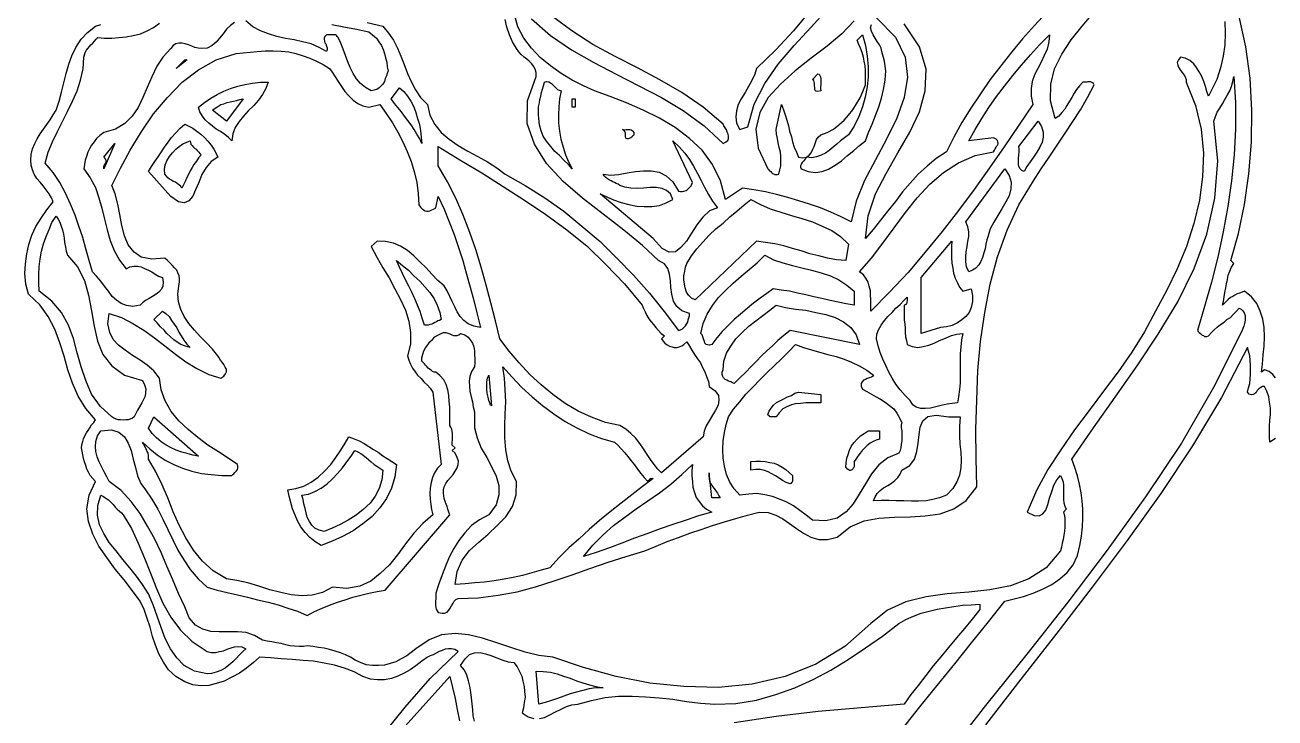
# Model space of a CAD drawing. Extents: x 0.06 to 7.1, y 0.04 to 9.15.
# Drawn here: x 0.548 to 3.515, y 5.915 to 7.559 of the extents above; entities that cross this region are included whole.
import ezdxf

# ---------------------------------------------------------------- set-up
doc = ezdxf.new("R2010")
doc.units = 0
doc.layers.add('1', color=7, linetype='Continuous')

msp = doc.modelspace()

# ---------------------------------------------------------------- linework, layer by layer
for points in [[(1.36, 7.565), (1.397, 7.556), (1.411, 7.54), (1.423, 7.523), (1.432, 7.504), (1.44, 7.485), (1.448, 7.465), (1.456, 7.444), (1.465, 7.425), (1.475, 7.405), (1.487, 7.387), (1.503, 7.37), (1.509, 7.345), (1.521, 7.323), (1.536, 7.304), (1.555, 7.288), (1.576, 7.273), (1.599, 7.26), (1.623, 7.247), (1.646, 7.234), (1.668, 7.22), (1.688, 7.205), (1.735, 7.178), (1.782, 7.149), (1.827, 7.117), (1.87, 7.082), (1.913, 7.045), (1.953, 7.006), (1.992, 6.965), (2.03, 6.923), (2.065, 6.879), (2.099, 6.834), (2.104, 6.836), (2.109, 6.838), (2.112, 6.841), (2.116, 6.845), (2.118, 6.849), (2.121, 6.854), (2.122, 6.859), (2.124, 6.864), (2.125, 6.869), (2.125, 6.874), (2.107, 6.881), (2.095, 6.891), (2.087, 6.904), (2.083, 6.92), (2.081, 6.936), (2.08, 6.952), (2.078, 6.968), (2.074, 6.981), (2.066, 6.992), (2.052, 7), (2.014, 7.036), (1.969, 7.072), (1.92, 7.11), (1.871, 7.148), (1.825, 7.188), (1.786, 7.23), (1.757, 7.276), (1.74, 7.325), (1.741, 7.379), (1.761, 7.437), (1.761, 7.446), (1.759, 7.454), (1.755, 7.461), (1.751, 7.467), (1.745, 7.473), (1.739, 7.478), (1.733, 7.483), (1.726, 7.489), (1.72, 7.495), (1.715, 7.503), (1.705, 7.519), (1.698, 7.536), (1.692, 7.554), (1.688, 7.572)], [(1.395, 5.871), (1.45, 5.94), (1.51, 6.008), (1.576, 6.072), (1.568, 6.077), (1.56, 6.079), (1.553, 6.079), (1.545, 6.078), (1.538, 6.075), (1.531, 6.072), (1.524, 6.068), (1.517, 6.064), (1.51, 6.062), (1.503, 6.059), (1.49, 6.049), (1.476, 6.038), (1.462, 6.029), (1.448, 6.021), (1.433, 6.014), (1.418, 6.008), (1.401, 6.005), (1.385, 6.005), (1.368, 6.007), (1.35, 6.013), (1.329, 6.024), (1.306, 6.033), (1.283, 6.04), (1.258, 6.045), (1.233, 6.049), (1.208, 6.051), (1.182, 6.053), (1.156, 6.055), (1.131, 6.057), (1.105, 6.059), (1.09, 6.046), (1.074, 6.033), (1.057, 6.021), (1.039, 6.011), (1.021, 6.002), (1.002, 5.996), (0.984, 5.992), (0.965, 5.991), (0.946, 5.993), (0.927, 6), (0.906, 6.013), (0.889, 6.029), (0.877, 6.047), (0.866, 6.067), (0.858, 6.087), (0.851, 6.108), (0.845, 6.13), (0.838, 6.151), (0.831, 6.172), (0.821, 6.192), (0.803, 6.216), (0.783, 6.242), (0.762, 6.268), (0.742, 6.295), (0.723, 6.322), (0.709, 6.351), (0.699, 6.381), (0.695, 6.411), (0.7, 6.443), (0.715, 6.476), (0.709, 6.483), (0.703, 6.49), (0.699, 6.498), (0.695, 6.505), (0.692, 6.514), (0.689, 6.522), (0.687, 6.53), (0.685, 6.539), (0.684, 6.548), (0.682, 6.556), (0.683, 6.563), (0.685, 6.571), (0.687, 6.577), (0.69, 6.584), (0.694, 6.591), (0.698, 6.597), (0.702, 6.603), (0.706, 6.61), (0.711, 6.616), (0.715, 6.622), (0.692, 6.649), (0.674, 6.678), (0.661, 6.709), (0.65, 6.741), (0.641, 6.773), (0.631, 6.805), (0.619, 6.837), (0.603, 6.867), (0.583, 6.895), (0.556, 6.92), (0.55, 6.944), (0.548, 6.969), (0.549, 6.992), (0.552, 7.016), (0.557, 7.038), (0.564, 7.06), (0.574, 7.081), (0.586, 7.101), (0.6, 7.12), (0.615, 7.139), (0.611, 7.149), (0.605, 7.158), (0.598, 7.168), (0.591, 7.177), (0.584, 7.186), (0.576, 7.195), (0.57, 7.205), (0.566, 7.215), (0.563, 7.226), (0.562, 7.238), (0.563, 7.252), (0.566, 7.265), (0.571, 7.278), (0.577, 7.289), (0.584, 7.301), (0.592, 7.312), (0.6, 7.323), (0.608, 7.334), (0.615, 7.346), (0.622, 7.357), (0.629, 7.378), (0.635, 7.4), (0.64, 7.422), (0.646, 7.444), (0.652, 7.466), (0.659, 7.486), (0.669, 7.506), (0.681, 7.525), (0.696, 7.541), (0.715, 7.556), (0.728, 7.56)], [(1.125, 7.423), (1.12, 7.408), (1.112, 7.394), (1.102, 7.381), (1.091, 7.368), (1.078, 7.355), (1.067, 7.343), (1.056, 7.33), (1.047, 7.316), (1.041, 7.301), (1.039, 7.284), (1.031, 7.292), (1.022, 7.299), (1.012, 7.306), (1.002, 7.312), (0.993, 7.319), (0.984, 7.326), (0.976, 7.334), (0.969, 7.343), (0.963, 7.353), (0.96, 7.364), (0.974, 7.375), (0.989, 7.385), (1.004, 7.394), (1.02, 7.402), (1.036, 7.408), (1.053, 7.414), (1.07, 7.418), (1.088, 7.421), (1.107, 7.423), (1.125, 7.423)], [(1.006, 7.245), (0.99, 7.235), (0.978, 7.221), (0.968, 7.204), (0.961, 7.185), (0.953, 7.168), (0.946, 7.153), (0.937, 7.142), (0.926, 7.137), (0.912, 7.139), (0.894, 7.152), (0.841, 7.211), (0.848, 7.223), (0.856, 7.235), (0.864, 7.246), (0.872, 7.258), (0.879, 7.269), (0.888, 7.281), (0.896, 7.292), (0.906, 7.303), (0.916, 7.314), (0.927, 7.324), (0.937, 7.319), (0.946, 7.314), (0.956, 7.307), (0.965, 7.3), (0.974, 7.292), (0.982, 7.283), (0.99, 7.274), (0.996, 7.264), (1.002, 7.254), (1.006, 7.245)], [(3.516, 6.578), (3.503, 6.569), (3.502, 6.581), (3.502, 6.593), (3.502, 6.607), (3.503, 6.621), (3.504, 6.635), (3.504, 6.65), (3.502, 6.664), (3.5, 6.677), (3.496, 6.69), (3.49, 6.701), (3.485, 6.701), (3.481, 6.699), (3.477, 6.696), (3.473, 6.692), (3.47, 6.687), (3.466, 6.684), (3.463, 6.682), (3.459, 6.681), (3.454, 6.683), (3.45, 6.688), (3.452, 6.698), (3.455, 6.708), (3.456, 6.719), (3.457, 6.73), (3.457, 6.741), (3.457, 6.752), (3.456, 6.764), (3.455, 6.774), (3.452, 6.785), (3.45, 6.794), (3.388, 6.675), (3.319, 6.56), (3.244, 6.447), (3.164, 6.336), (3.081, 6.225), (2.997, 6.116), (2.912, 6.007), (2.828, 5.898)], [(2.437, 6.662), (2.425, 6.662), (2.413, 6.662), (2.401, 6.662), (2.389, 6.661), (2.377, 6.66), (2.367, 6.658), (2.356, 6.653), (2.347, 6.648), (2.338, 6.639), (2.331, 6.629), (2.328, 6.629), (2.325, 6.629), (2.322, 6.629), (2.319, 6.629), (2.317, 6.629), (2.315, 6.63), (2.314, 6.632), (2.312, 6.633), (2.311, 6.635), (2.314, 6.643), (2.319, 6.65), (2.325, 6.657), (2.332, 6.663), (2.341, 6.668), (2.349, 6.672), (2.358, 6.677), (2.367, 6.68), (2.375, 6.685), (2.384, 6.688), (2.437, 6.682), (2.437, 6.662)], [(2.576, 6.576), (2.568, 6.574), (2.561, 6.571), (2.554, 6.567), (2.547, 6.561), (2.541, 6.555), (2.535, 6.549), (2.53, 6.543), (2.525, 6.536), (2.52, 6.529), (2.516, 6.523), (2.516, 6.52), (2.516, 6.517), (2.516, 6.514), (2.516, 6.512), (2.515, 6.509), (2.514, 6.507), (2.513, 6.506), (2.512, 6.504), (2.509, 6.503), (2.507, 6.502), (2.505, 6.502), (2.504, 6.503), (2.502, 6.504), (2.5, 6.505), (2.499, 6.507), (2.497, 6.508), (2.496, 6.509), (2.497, 6.52), (2.499, 6.531), (2.502, 6.54), (2.505, 6.55), (2.51, 6.56), (2.516, 6.568), (2.523, 6.576), (2.531, 6.584), (2.54, 6.59), (2.549, 6.596), (2.576, 6.596), (2.576, 6.576)], [(1.43, 6.516), (1.426, 6.487), (1.418, 6.46), (1.406, 6.435), (1.39, 6.413), (1.372, 6.393), (1.35, 6.375), (1.327, 6.359), (1.302, 6.345), (1.277, 6.334), (1.251, 6.324), (1.236, 6.333), (1.224, 6.343), (1.213, 6.355), (1.203, 6.368), (1.195, 6.382), (1.189, 6.396), (1.183, 6.411), (1.179, 6.426), (1.175, 6.441), (1.172, 6.456), (1.191, 6.459), (1.21, 6.465), (1.227, 6.474), (1.244, 6.486), (1.259, 6.5), (1.274, 6.516), (1.286, 6.533), (1.298, 6.55), (1.308, 6.567), (1.317, 6.582), (1.329, 6.577), (1.341, 6.572), (1.353, 6.566), (1.364, 6.559), (1.375, 6.552), (1.386, 6.545), (1.397, 6.537), (1.408, 6.53), (1.419, 6.523), (1.43, 6.516)], [(2.37, 6.49), (2.37, 6.487), (2.37, 6.484), (2.37, 6.481), (2.37, 6.478), (2.37, 6.476), (2.369, 6.474), (2.367, 6.473), (2.366, 6.471), (2.364, 6.47), (2.355, 6.473), (2.346, 6.478), (2.338, 6.484), (2.329, 6.489), (2.321, 6.494), (2.312, 6.499), (2.303, 6.502), (2.293, 6.504), (2.283, 6.504), (2.271, 6.503), (2.271, 6.523), (2.283, 6.524), (2.294, 6.524), (2.305, 6.523), (2.316, 6.521), (2.326, 6.519), (2.336, 6.515), (2.345, 6.51), (2.354, 6.504), (2.362, 6.497), (2.37, 6.49)]]:
    msp.add_lwpolyline(points)
at = {"layer": '1'}
for points in [[(2.41, 7.591), (2.372, 7.545), (2.33, 7.5), (2.284, 7.456), (2.28, 7.442), (2.273, 7.427), (2.265, 7.413), (2.257, 7.399), (2.248, 7.384), (2.241, 7.37), (2.237, 7.355), (2.235, 7.341), (2.237, 7.326), (2.245, 7.311), (2.264, 7.317), (2.279, 7.371), (2.304, 7.42), (2.336, 7.466), (2.374, 7.51), (2.413, 7.553), (2.452, 7.596)], [(3.396, 7.567), (3.397, 7.539), (3.396, 7.512), (3.392, 7.485), (3.386, 7.457), (3.377, 7.43), (3.357, 7.39), (3.353, 7.401), (3.35, 7.413), (3.346, 7.425), (3.341, 7.437), (3.335, 7.448), (3.329, 7.458), (3.322, 7.467), (3.313, 7.475), (3.302, 7.48), (3.291, 7.483), (3.286, 7.476), (3.283, 7.47), (3.284, 7.464), (3.286, 7.459), (3.29, 7.453), (3.294, 7.447), (3.298, 7.442), (3.302, 7.436), (3.304, 7.43), (3.304, 7.423), (3.326, 7.368), (3.34, 7.312), (3.345, 7.255), (3.343, 7.199), (3.336, 7.143), (3.322, 7.088), (3.305, 7.033), (3.283, 6.98), (3.258, 6.93), (3.231, 6.88), (3.205, 6.831), (3.175, 6.783), (3.143, 6.736), (3.108, 6.69), (3.074, 6.644), (3.039, 6.598), (3.007, 6.551), (2.976, 6.504), (2.949, 6.454), (2.927, 6.403), (2.943, 6.395), (2.955, 6.394), (2.964, 6.399), (2.971, 6.408), (2.976, 6.421), (2.98, 6.436), (2.985, 6.452), (2.99, 6.467), (2.997, 6.48), (3.006, 6.49), (3.009, 6.483), (3.012, 6.475), (3.013, 6.467), (3.013, 6.459), (3.013, 6.45), (3.013, 6.441), (3.013, 6.433), (3.014, 6.425), (3.016, 6.417), (3.019, 6.41), (3.013, 6.403), (3.015, 6.395), (3.016, 6.386), (3.016, 6.377), (3.016, 6.367), (3.015, 6.358), (3.014, 6.348), (3.012, 6.338), (3.01, 6.329), (3.008, 6.32), (3.006, 6.311), (2.972, 6.271), (2.931, 6.245), (2.887, 6.228), (2.838, 6.219), (2.788, 6.213), (2.737, 6.209), (2.687, 6.202), (2.639, 6.19), (2.595, 6.17), (2.556, 6.139), (2.494, 6.084), (2.425, 6.042), (2.352, 6.013), (2.274, 5.995), (2.194, 5.987), (2.112, 5.989), (2.031, 5.997), (1.951, 6.013), (1.874, 6.034), (1.801, 6.059), (1.768, 6.063), (1.735, 6.071), (1.701, 6.082), (1.668, 6.093), (1.634, 6.104), (1.601, 6.112), (1.569, 6.115), (1.537, 6.112), (1.507, 6.1), (1.476, 6.079), (1.465, 6.07), (1.454, 6.062), (1.441, 6.055), (1.428, 6.048), (1.415, 6.044), (1.401, 6.04), (1.387, 6.039), (1.373, 6.039), (1.358, 6.041), (1.344, 6.046), (1.332, 6.052), (1.321, 6.059), (1.309, 6.064), (1.297, 6.069), (1.284, 6.073), (1.271, 6.077), (1.258, 6.08), (1.245, 6.082), (1.232, 6.084), (1.218, 6.086), (1.209, 6.084), (1.199, 6.084), (1.188, 6.085), (1.177, 6.086), (1.167, 6.088), (1.156, 6.091), (1.145, 6.093), (1.134, 6.095), (1.123, 6.097), (1.112, 6.099), (1.093, 6.11), (1.073, 6.117), (1.052, 6.119), (1.03, 6.119), (1.009, 6.119), (0.989, 6.12), (0.97, 6.125), (0.953, 6.135), (0.938, 6.152), (0.927, 6.178), (0.912, 6.21), (0.899, 6.242), (0.885, 6.275), (0.871, 6.307), (0.856, 6.339), (0.839, 6.37), (0.821, 6.4), (0.8, 6.428), (0.776, 6.454), (0.748, 6.476), (0.742, 6.487), (0.736, 6.499), (0.73, 6.51), (0.724, 6.522), (0.719, 6.534), (0.716, 6.547), (0.715, 6.559), (0.716, 6.571), (0.72, 6.584), (0.728, 6.596), (0.753, 6.598), (0.771, 6.593), (0.784, 6.582), (0.793, 6.567), (0.8, 6.549), (0.805, 6.529), (0.81, 6.509), (0.815, 6.489), (0.823, 6.471), (0.834, 6.456), (0.849, 6.434), (0.863, 6.41), (0.875, 6.386), (0.887, 6.362), (0.899, 6.337), (0.911, 6.313), (0.925, 6.29), (0.94, 6.267), (0.959, 6.245), (0.98, 6.225), (1.004, 6.218), (1.028, 6.212), (1.052, 6.207), (1.076, 6.201), (1.1, 6.195), (1.125, 6.189), (1.149, 6.183), (1.172, 6.175), (1.195, 6.168), (1.218, 6.158), (1.235, 6.167), (1.253, 6.175), (1.271, 6.182), (1.29, 6.189), (1.308, 6.195), (1.326, 6.201), (1.345, 6.206), (1.364, 6.211), (1.384, 6.215), (1.403, 6.218), (1.556, 6.397), (1.554, 6.403), (1.552, 6.41), (1.55, 6.416), (1.548, 6.422), (1.545, 6.428), (1.543, 6.435), (1.542, 6.442), (1.541, 6.448), (1.541, 6.456), (1.543, 6.463), (1.547, 6.471), (1.552, 6.478), (1.558, 6.485), (1.564, 6.492), (1.569, 6.5), (1.574, 6.508), (1.576, 6.516), (1.577, 6.524), (1.574, 6.533), (1.569, 6.543), (1.562, 6.549), (1.569, 6.556), (1.562, 6.562), (1.562, 6.565), (1.562, 6.569), (1.563, 6.574), (1.563, 6.579), (1.563, 6.584), (1.563, 6.59), (1.562, 6.595), (1.561, 6.6), (1.559, 6.605), (1.556, 6.609), (1.556, 6.623), (1.556, 6.637), (1.556, 6.652), (1.555, 6.666), (1.554, 6.68), (1.552, 6.693), (1.548, 6.706), (1.542, 6.717), (1.533, 6.727), (1.523, 6.735), (1.519, 6.735), (1.515, 6.737), (1.512, 6.74), (1.508, 6.742), (1.505, 6.745), (1.502, 6.749), (1.499, 6.752), (1.496, 6.755), (1.493, 6.758), (1.49, 6.761), (1.49, 6.769), (1.492, 6.778), (1.495, 6.786), (1.499, 6.793), (1.504, 6.8), (1.509, 6.807), (1.515, 6.813), (1.521, 6.819), (1.528, 6.823), (1.536, 6.827), (1.541, 6.829), (1.547, 6.829), (1.552, 6.828), (1.556, 6.826), (1.561, 6.824), (1.565, 6.822), (1.569, 6.822), (1.574, 6.822), (1.578, 6.824), (1.582, 6.827), (1.592, 6.824), (1.6, 6.818), (1.605, 6.812), (1.61, 6.804), (1.613, 6.795), (1.615, 6.786), (1.615, 6.777), (1.616, 6.767), (1.616, 6.757), (1.615, 6.748), (1.608, 6.737), (1.604, 6.725), (1.602, 6.714), (1.603, 6.702), (1.604, 6.69), (1.607, 6.677), (1.61, 6.665), (1.612, 6.653), (1.615, 6.641), (1.615, 6.629), (1.615, 6.603), (1.621, 6.579), (1.631, 6.555), (1.644, 6.533), (1.656, 6.51), (1.666, 6.488), (1.673, 6.466), (1.673, 6.444), (1.666, 6.42), (1.649, 6.397), (1.627, 6.385), (1.608, 6.371), (1.592, 6.354), (1.578, 6.336), (1.566, 6.317), (1.555, 6.296), (1.546, 6.275), (1.538, 6.254), (1.53, 6.233), (1.523, 6.211), (1.523, 6.207), (1.523, 6.202), (1.523, 6.197), (1.522, 6.192), (1.522, 6.187), (1.522, 6.182), (1.523, 6.177), (1.524, 6.173), (1.526, 6.169), (1.529, 6.165), (1.538, 6.163), (1.544, 6.163), (1.55, 6.166), (1.554, 6.17), (1.557, 6.175), (1.56, 6.181), (1.564, 6.187), (1.567, 6.192), (1.571, 6.196), (1.576, 6.198), (1.624, 6.2), (1.671, 6.206), (1.716, 6.214), (1.76, 6.226), (1.804, 6.24), (1.847, 6.254), (1.889, 6.269), (1.932, 6.284), (1.975, 6.298), (2.019, 6.311), (2.046, 6.322), (2.072, 6.333), (2.099, 6.343), (2.126, 6.353), (2.153, 6.362), (2.18, 6.371), (2.208, 6.38), (2.235, 6.388), (2.263, 6.396), (2.291, 6.403), (2.312, 6.402), (2.33, 6.396), (2.347, 6.387), (2.363, 6.376), (2.379, 6.364), (2.396, 6.353), (2.413, 6.344), (2.432, 6.338), (2.453, 6.338), (2.476, 6.344), (2.507, 6.368), (2.54, 6.382), (2.575, 6.389), (2.612, 6.391), (2.649, 6.392), (2.685, 6.394), (2.72, 6.399), (2.753, 6.411), (2.782, 6.431), (2.807, 6.463), (2.806, 6.531), (2.805, 6.6), (2.807, 6.669), (2.81, 6.739), (2.816, 6.808), (2.826, 6.877), (2.839, 6.944), (2.856, 7.009), (2.879, 7.072), (2.907, 7.132), (2.924, 7.161), (2.942, 7.189), (2.96, 7.218), (2.979, 7.245), (2.998, 7.274), (3.017, 7.302), (3.035, 7.33), (3.053, 7.358), (3.07, 7.387), (3.086, 7.417), (3.084, 7.42), (3.082, 7.422), (3.079, 7.423), (3.077, 7.424), (3.074, 7.424), (3.071, 7.424), (3.068, 7.423), (3.065, 7.423), (3.062, 7.423), (3.059, 7.423), (3.051, 7.415), (3.044, 7.406), (3.038, 7.397), (3.033, 7.387), (3.027, 7.378), (3.021, 7.368), (3.016, 7.359), (3.009, 7.351), (3.002, 7.343), (2.993, 7.337), (2.982, 7.379), (2.983, 7.419), (2.992, 7.455), (3.009, 7.49), (3.031, 7.524), (3.057, 7.556), (3.084, 7.588)], [(1.276, 7.56), (1.305, 7.555), (1.335, 7.549), (1.364, 7.543), (1.373, 7.536), (1.382, 7.528), (1.388, 7.519), (1.394, 7.51), (1.398, 7.501), (1.401, 7.491), (1.404, 7.481), (1.407, 7.471), (1.408, 7.46), (1.41, 7.45), (1.408, 7.444), (1.406, 7.438), (1.403, 7.432), (1.401, 7.425), (1.397, 7.419), (1.393, 7.414), (1.389, 7.41), (1.383, 7.406), (1.377, 7.404), (1.37, 7.403), (1.356, 7.411), (1.344, 7.42), (1.335, 7.431), (1.327, 7.444), (1.32, 7.458), (1.314, 7.472), (1.309, 7.487), (1.303, 7.502), (1.298, 7.516), (1.291, 7.529), (1.289, 7.532), (1.287, 7.534), (1.285, 7.536), (1.282, 7.536), (1.279, 7.536), (1.276, 7.536), (1.273, 7.536), (1.27, 7.536), (1.267, 7.536), (1.264, 7.536), (1.26, 7.532), (1.258, 7.528), (1.258, 7.525), (1.259, 7.521), (1.26, 7.517), (1.262, 7.514), (1.264, 7.509), (1.265, 7.505), (1.265, 7.501), (1.264, 7.496), (1.246, 7.506), (1.227, 7.514), (1.207, 7.519), (1.187, 7.524), (1.166, 7.527), (1.146, 7.532), (1.126, 7.538), (1.107, 7.545), (1.089, 7.555), (1.072, 7.569)], [(2.569, 7.576), (2.614, 7.53), (2.637, 7.483), (2.643, 7.435), (2.635, 7.387), (2.617, 7.338), (2.593, 7.288), (2.567, 7.239), (2.541, 7.19), (2.521, 7.141), (2.509, 7.092), (2.485, 7.104), (2.461, 7.115), (2.436, 7.125), (2.41, 7.134), (2.385, 7.142), (2.359, 7.15), (2.332, 7.157), (2.306, 7.163), (2.278, 7.168), (2.251, 7.172), (2.211, 7.145), (2.199, 7.189), (2.18, 7.228), (2.155, 7.262), (2.125, 7.29), (2.091, 7.316), (2.054, 7.338), (2.015, 7.357), (1.976, 7.374), (1.937, 7.389), (1.9, 7.403), (1.874, 7.415), (1.847, 7.428), (1.821, 7.444), (1.795, 7.462), (1.771, 7.482), (1.75, 7.504), (1.732, 7.528), (1.718, 7.555), (1.71, 7.584)], [(1.75, 7.574), (1.795, 7.534), (1.845, 7.5), (1.898, 7.47), (1.951, 7.442), (2.005, 7.415), (2.059, 7.387), (2.11, 7.356), (2.16, 7.32), (2.205, 7.278), (2.211, 7.281), (2.216, 7.285), (2.218, 7.29), (2.218, 7.295), (2.217, 7.3), (2.215, 7.305), (2.213, 7.31), (2.21, 7.315), (2.207, 7.32), (2.205, 7.324), (2.158, 7.364), (2.107, 7.399), (2.055, 7.429), (2.002, 7.457), (1.949, 7.484), (1.896, 7.513), (1.846, 7.545), (1.798, 7.581)], [(2.516, 7.569), (2.487, 7.538), (2.452, 7.509), (2.414, 7.48), (2.376, 7.45), (2.341, 7.419), (2.312, 7.387), (2.292, 7.351), (2.283, 7.312), (2.288, 7.267), (2.311, 7.218), (2.313, 7.216), (2.315, 7.213), (2.318, 7.211), (2.32, 7.209), (2.322, 7.207), (2.325, 7.206), (2.328, 7.204), (2.331, 7.204), (2.334, 7.204), (2.337, 7.205), (2.34, 7.215), (2.342, 7.225), (2.342, 7.236), (2.342, 7.247), (2.341, 7.257), (2.338, 7.268), (2.336, 7.279), (2.334, 7.29), (2.332, 7.3), (2.331, 7.311), (2.344, 7.37), (2.348, 7.358), (2.352, 7.346), (2.356, 7.333), (2.36, 7.32), (2.363, 7.307), (2.367, 7.294), (2.37, 7.282), (2.374, 7.269), (2.379, 7.257), (2.384, 7.245), (2.394, 7.244), (2.403, 7.245), (2.409, 7.25), (2.414, 7.256), (2.418, 7.264), (2.421, 7.271), (2.424, 7.28), (2.427, 7.287), (2.431, 7.293), (2.437, 7.298), (2.452, 7.304), (2.467, 7.312), (2.48, 7.322), (2.492, 7.333), (2.503, 7.345), (2.513, 7.358), (2.522, 7.372), (2.53, 7.386), (2.537, 7.401), (2.543, 7.417), (2.543, 7.428), (2.543, 7.44), (2.543, 7.451), (2.542, 7.462), (2.54, 7.473), (2.538, 7.483), (2.535, 7.494), (2.531, 7.504), (2.527, 7.513), (2.523, 7.523), (2.536, 7.536), (2.543, 7.51), (2.547, 7.485), (2.549, 7.46), (2.549, 7.436), (2.547, 7.412), (2.542, 7.388), (2.536, 7.365), (2.527, 7.342), (2.516, 7.319), (2.503, 7.298), (2.493, 7.291), (2.484, 7.284), (2.475, 7.276), (2.466, 7.269), (2.457, 7.261), (2.448, 7.255), (2.438, 7.25), (2.427, 7.246), (2.416, 7.244), (2.403, 7.245), (2.401, 7.242), (2.399, 7.24), (2.397, 7.237), (2.395, 7.235), (2.393, 7.233), (2.391, 7.23), (2.39, 7.228), (2.389, 7.225), (2.389, 7.222), (2.39, 7.218), (2.407, 7.211), (2.424, 7.209), (2.44, 7.211), (2.455, 7.217), (2.471, 7.226), (2.486, 7.237), (2.5, 7.249), (2.515, 7.261), (2.529, 7.273), (2.543, 7.284), (2.55, 7.304), (2.559, 7.324), (2.567, 7.344), (2.575, 7.365), (2.581, 7.385), (2.586, 7.406), (2.59, 7.428), (2.591, 7.45), (2.588, 7.473), (2.582, 7.496), (2.58, 7.504), (2.576, 7.512), (2.571, 7.52), (2.566, 7.528), (2.561, 7.536), (2.557, 7.544), (2.555, 7.552), (2.557, 7.56)], [(2.973, 7.589), (2.944, 7.558), (2.916, 7.526), (2.89, 7.495), (2.864, 7.462), (2.839, 7.43), (2.816, 7.396), (2.793, 7.362), (2.772, 7.328), (2.753, 7.293), (2.735, 7.258), (2.711, 7.242), (2.689, 7.224), (2.668, 7.205), (2.649, 7.184), (2.631, 7.163), (2.614, 7.14), (2.596, 7.118), (2.579, 7.096), (2.561, 7.074), (2.543, 7.052), (2.549, 7.106), (2.567, 7.158), (2.592, 7.207), (2.62, 7.256), (2.648, 7.305), (2.671, 7.353), (2.685, 7.403), (2.687, 7.454), (2.671, 7.507), (2.635, 7.562)], [(3.516, 6.722), (3.51, 6.73), (3.501, 6.737), (3.49, 6.741), (3.483, 6.735), (3.485, 6.754), (3.487, 6.776), (3.489, 6.797), (3.49, 6.819), (3.489, 6.841), (3.486, 6.861), (3.48, 6.88), (3.472, 6.898), (3.459, 6.914), (3.443, 6.927), (3.437, 6.925), (3.431, 6.923), (3.425, 6.921), (3.42, 6.918), (3.415, 6.915), (3.409, 6.912), (3.404, 6.908), (3.399, 6.903), (3.395, 6.899), (3.39, 6.894), (3.393, 6.903), (3.394, 6.914), (3.396, 6.924), (3.398, 6.935), (3.4, 6.945), (3.402, 6.955), (3.404, 6.965), (3.408, 6.975), (3.412, 6.984), (3.417, 6.993), (3.41, 7), (3.428, 7.064), (3.443, 7.133), (3.453, 7.206), (3.459, 7.281), (3.46, 7.357), (3.456, 7.433), (3.446, 7.507), (3.43, 7.579)], [(1.045, 7.565), (1.036, 7.558), (1.026, 7.549), (1.018, 7.538), (1.01, 7.528), (1.002, 7.518), (0.992, 7.51), (0.98, 7.504), (0.966, 7.503), (0.959, 7.504), (0.951, 7.506), (0.944, 7.509), (0.936, 7.512), (0.928, 7.514), (0.921, 7.516), (0.913, 7.516), (0.906, 7.514), (0.9, 7.51), (0.894, 7.503), (0.875, 7.483), (0.861, 7.461), (0.849, 7.436), (0.838, 7.411), (0.828, 7.387), (0.817, 7.363), (0.802, 7.343), (0.785, 7.325), (0.763, 7.312), (0.735, 7.304), (0.726, 7.297), (0.718, 7.29), (0.712, 7.282), (0.706, 7.274), (0.701, 7.265), (0.697, 7.257), (0.694, 7.247), (0.691, 7.238), (0.689, 7.228), (0.688, 7.218), (0.703, 7.196), (0.715, 7.173), (0.723, 7.149), (0.73, 7.124), (0.737, 7.098), (0.743, 7.073), (0.75, 7.048), (0.76, 7.024), (0.772, 7.001), (0.788, 6.98), (0.797, 6.985), (0.806, 6.987), (0.815, 6.987), (0.824, 6.985), (0.832, 6.981), (0.841, 6.977), (0.849, 6.973), (0.857, 6.968), (0.865, 6.963), (0.874, 6.96), (0.876, 6.949), (0.875, 6.939), (0.872, 6.932), (0.866, 6.925), (0.859, 6.92), (0.851, 6.915), (0.843, 6.91), (0.834, 6.905), (0.827, 6.9), (0.821, 6.894), (0.804, 6.891), (0.789, 6.893), (0.776, 6.898), (0.765, 6.906), (0.755, 6.915), (0.746, 6.927), (0.737, 6.939), (0.728, 6.951), (0.718, 6.963), (0.708, 6.973), (0.7, 7), (0.692, 7.028), (0.685, 7.055), (0.676, 7.082), (0.667, 7.108), (0.656, 7.134), (0.644, 7.16), (0.631, 7.185), (0.615, 7.209), (0.596, 7.231), (0.603, 7.257), (0.613, 7.282), (0.625, 7.306), (0.637, 7.33), (0.649, 7.354), (0.661, 7.378), (0.672, 7.403), (0.68, 7.428), (0.686, 7.455), (0.688, 7.483), (0.689, 7.488), (0.691, 7.494), (0.694, 7.499), (0.697, 7.503), (0.701, 7.508), (0.704, 7.512), (0.709, 7.516), (0.713, 7.521), (0.717, 7.525), (0.721, 7.529), (0.737, 7.528), (0.754, 7.528), (0.771, 7.529), (0.788, 7.531), (0.805, 7.534), (0.822, 7.538), (0.838, 7.545), (0.853, 7.553), (0.867, 7.563)], [(2.94, 7.37), (2.907, 7.321), (2.872, 7.27), (2.837, 7.22), (2.801, 7.169), (2.764, 7.119), (2.725, 7.069), (2.685, 7.02), (2.644, 6.972), (2.6, 6.925), (2.556, 6.88), (2.556, 6.889), (2.556, 6.898), (2.556, 6.908), (2.555, 6.918), (2.555, 6.928), (2.552, 6.939), (2.549, 6.949), (2.544, 6.958), (2.538, 6.966), (2.529, 6.973), (2.557, 7.006), (2.584, 7.041), (2.611, 7.078), (2.638, 7.114), (2.666, 7.149), (2.696, 7.181), (2.728, 7.209), (2.764, 7.232), (2.803, 7.249), (2.847, 7.258), (2.849, 7.262), (2.851, 7.265), (2.853, 7.269), (2.855, 7.272), (2.857, 7.275), (2.858, 7.278), (2.857, 7.282), (2.856, 7.285), (2.853, 7.288), (2.847, 7.291), (2.788, 7.284), (2.803, 7.311), (2.819, 7.337), (2.836, 7.363), (2.854, 7.389), (2.873, 7.414), (2.893, 7.439), (2.913, 7.464), (2.935, 7.488), (2.956, 7.512), (2.98, 7.536), (2.978, 7.519), (2.974, 7.502), (2.967, 7.487), (2.96, 7.471), (2.952, 7.456), (2.944, 7.441), (2.939, 7.425), (2.936, 7.408), (2.936, 7.39), (2.94, 7.37)], [(1.271, 7.456), (1.277, 7.447), (1.284, 7.436), (1.291, 7.425), (1.299, 7.413), (1.307, 7.401), (1.317, 7.391), (1.327, 7.381), (1.338, 7.373), (1.35, 7.367), (1.364, 7.364), (1.39, 7.37), (1.405, 7.349), (1.42, 7.327), (1.433, 7.305), (1.445, 7.282), (1.455, 7.259), (1.465, 7.235), (1.472, 7.211), (1.478, 7.185), (1.481, 7.159), (1.483, 7.132), (1.487, 7.127), (1.491, 7.123), (1.494, 7.12), (1.498, 7.118), (1.502, 7.117), (1.506, 7.117), (1.509, 7.118), (1.514, 7.12), (1.518, 7.122), (1.523, 7.125), (1.529, 7.152), (1.543, 7.122), (1.555, 7.092), (1.567, 7.062), (1.577, 7.031), (1.587, 7), (1.596, 6.968), (1.605, 6.937), (1.613, 6.905), (1.621, 6.873), (1.629, 6.841), (1.613, 6.844), (1.6, 6.85), (1.59, 6.858), (1.581, 6.867), (1.574, 6.878), (1.568, 6.89), (1.562, 6.903), (1.556, 6.915), (1.55, 6.928), (1.543, 6.94), (1.528, 6.953), (1.514, 6.968), (1.5, 6.983), (1.485, 6.997), (1.471, 7.011), (1.456, 7.024), (1.439, 7.034), (1.423, 7.041), (1.404, 7.045), (1.384, 7.046), (1.37, 7.033), (1.383, 7.008), (1.397, 6.983), (1.412, 6.959), (1.426, 6.933), (1.439, 6.908), (1.451, 6.882), (1.459, 6.856), (1.463, 6.829), (1.463, 6.802), (1.456, 6.774), (1.459, 6.764), (1.463, 6.754), (1.468, 6.745), (1.474, 6.736), (1.48, 6.728), (1.488, 6.72), (1.495, 6.712), (1.503, 6.704), (1.51, 6.697), (1.516, 6.688), (1.536, 6.516), (1.527, 6.507), (1.52, 6.496), (1.515, 6.485), (1.512, 6.473), (1.51, 6.46), (1.509, 6.447), (1.51, 6.434), (1.511, 6.421), (1.513, 6.409), (1.516, 6.397), (1.492, 6.376), (1.471, 6.353), (1.451, 6.328), (1.432, 6.302), (1.413, 6.278), (1.391, 6.257), (1.369, 6.239), (1.343, 6.227), (1.312, 6.222), (1.278, 6.225), (1.254, 6.212), (1.23, 6.206), (1.206, 6.204), (1.18, 6.207), (1.155, 6.212), (1.129, 6.219), (1.103, 6.227), (1.077, 6.235), (1.051, 6.241), (1.026, 6.245), (0.995, 6.264), (0.969, 6.287), (0.948, 6.313), (0.93, 6.342), (0.914, 6.372), (0.9, 6.404), (0.887, 6.437), (0.873, 6.469), (0.858, 6.5), (0.841, 6.529), (0.841, 6.534), (0.841, 6.538), (0.84, 6.543), (0.838, 6.547), (0.837, 6.55), (0.835, 6.554), (0.833, 6.558), (0.831, 6.562), (0.829, 6.565), (0.827, 6.569), (0.844, 6.553), (0.862, 6.539), (0.881, 6.526), (0.901, 6.516), (0.922, 6.507), (0.944, 6.5), (0.967, 6.495), (0.99, 6.492), (1.015, 6.49), (1.039, 6.49), (1.041, 6.492), (1.044, 6.494), (1.046, 6.497), (1.048, 6.499), (1.05, 6.501), (1.052, 6.504), (1.053, 6.507), (1.053, 6.509), (1.053, 6.512), (1.052, 6.516), (1.03, 6.531), (1.007, 6.546), (0.982, 6.562), (0.958, 6.58), (0.935, 6.599), (0.913, 6.62), (0.895, 6.642), (0.881, 6.667), (0.871, 6.693), (0.867, 6.721), (0.854, 6.738), (0.838, 6.752), (0.821, 6.764), (0.803, 6.775), (0.786, 6.787), (0.77, 6.799), (0.757, 6.813), (0.749, 6.829), (0.745, 6.85), (0.748, 6.874), (0.777, 6.865), (0.804, 6.851), (0.83, 6.835), (0.855, 6.817), (0.88, 6.798), (0.905, 6.778), (0.93, 6.76), (0.956, 6.744), (0.984, 6.73), (1.013, 6.721), (1.02, 6.726), (1.024, 6.731), (1.026, 6.736), (1.026, 6.742), (1.023, 6.747), (1.02, 6.753), (1.016, 6.759), (1.012, 6.764), (1.009, 6.769), (1.006, 6.774), (0.993, 6.79), (0.979, 6.805), (0.964, 6.82), (0.95, 6.835), (0.937, 6.851), (0.926, 6.867), (0.918, 6.884), (0.912, 6.902), (0.911, 6.92), (0.913, 6.94), (0.915, 6.949), (0.915, 6.957), (0.914, 6.964), (0.911, 6.971), (0.908, 6.977), (0.903, 6.983), (0.897, 6.989), (0.892, 6.995), (0.886, 7), (0.88, 7.006), (0.849, 7.003), (0.824, 7.008), (0.807, 7.02), (0.793, 7.037), (0.784, 7.059), (0.778, 7.083), (0.773, 7.109), (0.768, 7.134), (0.762, 7.158), (0.754, 7.178), (0.775, 7.219), (0.798, 7.262), (0.824, 7.305), (0.853, 7.348), (0.886, 7.387), (0.921, 7.423), (0.96, 7.453), (1.002, 7.476), (1.049, 7.491), (1.099, 7.496), (1.118, 7.498), (1.137, 7.498), (1.156, 7.497), (1.174, 7.495), (1.191, 7.491), (1.208, 7.486), (1.224, 7.48), (1.24, 7.473), (1.256, 7.465), (1.271, 7.456)], [(0.907, 7.456), (0.927, 7.476), (0.933, 7.476), (0.907, 7.456)], [(1.821, 7.403), (1.817, 7.384), (1.815, 7.365), (1.814, 7.346), (1.814, 7.326), (1.817, 7.307), (1.82, 7.288), (1.825, 7.269), (1.831, 7.251), (1.838, 7.234), (1.847, 7.218), (1.838, 7.228), (1.827, 7.238), (1.817, 7.249), (1.806, 7.259), (1.796, 7.271), (1.786, 7.283), (1.778, 7.295), (1.773, 7.308), (1.769, 7.322), (1.768, 7.337), (1.767, 7.347), (1.767, 7.356), (1.767, 7.365), (1.769, 7.374), (1.77, 7.382), (1.772, 7.39), (1.774, 7.399), (1.776, 7.407), (1.779, 7.415), (1.781, 7.423), (1.786, 7.425), (1.791, 7.424), (1.795, 7.422), (1.798, 7.42), (1.802, 7.416), (1.805, 7.413), (1.809, 7.409), (1.812, 7.406), (1.816, 7.404), (1.821, 7.403)], [(2.437, 7.403), (2.43, 7.401), (2.426, 7.402), (2.424, 7.403), (2.423, 7.406), (2.423, 7.411), (2.422, 7.415), (2.422, 7.42), (2.421, 7.424), (2.42, 7.427), (2.417, 7.43), (2.43, 7.443), (2.433, 7.442), (2.435, 7.439), (2.436, 7.436), (2.437, 7.432), (2.437, 7.427), (2.437, 7.422), (2.437, 7.417), (2.436, 7.413), (2.436, 7.408), (2.437, 7.403)], [(2.631, 5.889), (2.672, 5.941), (2.713, 5.992), (2.755, 6.043), (2.795, 6.093), (2.835, 6.143), (2.874, 6.192), (2.896, 6.197), (2.918, 6.203), (2.941, 6.211), (2.963, 6.22), (2.985, 6.231), (3.004, 6.245), (3.022, 6.26), (3.036, 6.278), (3.046, 6.3), (3.052, 6.324), (3.056, 6.346), (3.058, 6.368), (3.059, 6.389), (3.059, 6.41), (3.057, 6.43), (3.055, 6.449), (3.051, 6.469), (3.046, 6.489), (3.04, 6.509), (3.033, 6.529), (3.084, 6.603), (3.136, 6.676), (3.188, 6.75), (3.238, 6.825), (3.284, 6.902), (3.323, 6.981), (3.353, 7.063), (3.372, 7.148), (3.379, 7.237), (3.37, 7.331), (3.374, 7.342), (3.378, 7.352), (3.384, 7.362), (3.39, 7.372), (3.396, 7.382), (3.402, 7.393), (3.408, 7.403), (3.412, 7.413), (3.415, 7.425), (3.417, 7.437), (3.421, 7.375), (3.421, 7.312), (3.418, 7.251), (3.412, 7.189), (3.403, 7.128), (3.392, 7.068), (3.379, 7.008), (3.364, 6.949), (3.348, 6.891), (3.331, 6.834)], [(1.49, 7.278), (1.485, 7.289), (1.478, 7.3), (1.472, 7.311), (1.465, 7.322), (1.457, 7.332), (1.449, 7.343), (1.442, 7.353), (1.433, 7.363), (1.425, 7.373), (1.417, 7.384), (1.437, 7.41), (1.447, 7.401), (1.456, 7.39), (1.464, 7.378), (1.471, 7.365), (1.476, 7.351), (1.48, 7.337), (1.484, 7.323), (1.487, 7.308), (1.488, 7.293), (1.49, 7.278)], [(1.026, 7.331), (0.993, 7.357), (0.999, 7.362), (1.006, 7.366), (1.013, 7.37), (1.02, 7.372), (1.028, 7.375), (1.035, 7.377), (1.043, 7.378), (1.05, 7.38), (1.058, 7.382), (1.066, 7.384), (1.026, 7.331)], [(1.847, 7.384), (1.854, 7.384), (1.854, 7.364), (1.847, 7.364), (1.847, 7.384)], [(2.92, 7.211), (2.914, 7.214), (2.91, 7.218), (2.907, 7.223), (2.906, 7.229), (2.906, 7.236), (2.906, 7.243), (2.907, 7.25), (2.908, 7.258), (2.908, 7.265), (2.907, 7.271), (2.953, 7.331), (2.961, 7.318), (2.965, 7.305), (2.965, 7.293), (2.962, 7.281), (2.957, 7.269), (2.95, 7.257), (2.942, 7.245), (2.934, 7.234), (2.926, 7.223), (2.92, 7.211)], [(1.993, 7.304), (1.993, 7.302), (1.993, 7.3), (1.993, 7.298), (1.992, 7.297), (1.99, 7.295), (1.989, 7.294), (1.987, 7.292), (1.986, 7.291), (1.98, 7.289), (1.977, 7.289), (1.975, 7.29), (1.973, 7.293), (1.973, 7.295), (1.973, 7.299), (1.973, 7.302), (1.972, 7.306), (1.97, 7.309), (1.966, 7.311), (1.969, 7.31), (1.972, 7.31), (1.975, 7.311), (1.978, 7.311), (1.981, 7.311), (1.984, 7.311), (1.987, 7.31), (1.989, 7.309), (1.991, 7.307), (1.993, 7.304)], [(0.735, 7.218), (0.735, 7.221), (0.735, 7.224), (0.737, 7.227), (0.739, 7.23), (0.74, 7.232), (0.741, 7.235), (0.741, 7.237), (0.74, 7.24), (0.738, 7.242), (0.735, 7.245), (0.761, 7.278), (0.735, 7.218)], [(0.94, 7.284), (0.941, 7.28), (0.942, 7.276), (0.945, 7.273), (0.947, 7.27), (0.951, 7.266), (0.954, 7.264), (0.957, 7.261), (0.961, 7.257), (0.963, 7.254), (0.966, 7.251), (0.96, 7.244), (0.955, 7.236), (0.949, 7.228), (0.945, 7.221), (0.94, 7.213), (0.936, 7.204), (0.932, 7.197), (0.928, 7.188), (0.924, 7.18), (0.92, 7.172), (0.917, 7.177), (0.913, 7.18), (0.909, 7.183), (0.905, 7.186), (0.9, 7.188), (0.896, 7.191), (0.891, 7.193), (0.887, 7.196), (0.884, 7.2), (0.88, 7.205), (0.879, 7.216), (0.881, 7.227), (0.885, 7.237), (0.891, 7.247), (0.898, 7.256), (0.906, 7.264), (0.914, 7.271), (0.923, 7.277), (0.932, 7.281), (0.94, 7.284)], [(2.013, 6.894), (2.016, 6.886), (2.02, 6.878), (2.024, 6.87), (2.029, 6.862), (2.034, 6.855), (2.04, 6.848), (2.045, 6.841), (2.052, 6.834), (2.058, 6.827), (2.066, 6.821), (2.059, 6.814), (2.063, 6.809), (2.067, 6.804), (2.072, 6.8), (2.078, 6.797), (2.084, 6.795), (2.089, 6.794), (2.096, 6.794), (2.101, 6.795), (2.107, 6.798), (2.112, 6.801), (2.119, 6.807), (2.125, 6.797), (2.131, 6.787), (2.137, 6.777), (2.144, 6.767), (2.151, 6.757), (2.156, 6.746), (2.162, 6.736), (2.166, 6.725), (2.17, 6.713), (2.172, 6.701), (2.186, 6.691), (2.194, 6.68), (2.195, 6.669), (2.193, 6.657), (2.187, 6.645), (2.18, 6.633), (2.172, 6.62), (2.165, 6.608), (2.16, 6.595), (2.158, 6.582), (2.059, 6.496), (2.05, 6.505), (2.041, 6.516), (2.033, 6.528), (2.025, 6.54), (2.016, 6.553), (2.007, 6.566), (1.997, 6.579), (1.986, 6.59), (1.974, 6.6), (1.96, 6.609), (1.926, 6.616), (1.893, 6.628), (1.861, 6.643), (1.83, 6.661), (1.801, 6.682), (1.773, 6.705), (1.746, 6.73), (1.721, 6.757), (1.697, 6.785), (1.675, 6.814), (1.665, 6.857), (1.654, 6.9), (1.643, 6.942), (1.631, 6.984), (1.618, 7.026), (1.604, 7.067), (1.588, 7.108), (1.571, 7.148), (1.551, 7.187), (1.529, 7.225), (1.529, 7.271), (1.58, 7.239), (1.632, 7.208), (1.683, 7.176), (1.734, 7.143), (1.784, 7.109), (1.834, 7.073), (1.882, 7.034), (1.927, 6.991), (1.971, 6.945), (2.013, 6.894)], [(2.192, 7.125), (2.173, 7.118), (2.157, 7.103), (2.143, 7.085), (2.13, 7.065), (2.118, 7.046), (2.105, 7.031), (2.092, 7.021), (2.077, 7.02), (2.06, 7.029), (2.039, 7.052), (1.913, 7.158), (1.929, 7.151), (1.945, 7.144), (1.963, 7.138), (1.981, 7.133), (2, 7.129), (2.018, 7.128), (2.036, 7.128), (2.054, 7.131), (2.07, 7.137), (2.086, 7.145), (2.08, 7.158), (2.071, 7.166), (2.06, 7.171), (2.046, 7.173), (2.032, 7.173), (2.016, 7.172), (2.001, 7.171), (1.986, 7.172), (1.972, 7.174), (1.96, 7.178), (1.956, 7.181), (1.951, 7.183), (1.947, 7.185), (1.943, 7.187), (1.939, 7.189), (1.935, 7.191), (1.931, 7.194), (1.927, 7.197), (1.923, 7.201), (1.92, 7.205), (1.938, 7.203), (1.957, 7.204), (1.977, 7.208), (1.997, 7.211), (2.016, 7.213), (2.035, 7.213), (2.053, 7.21), (2.07, 7.201), (2.086, 7.187), (2.099, 7.165), (2.104, 7.164), (2.108, 7.164), (2.112, 7.165), (2.117, 7.166), (2.12, 7.168), (2.123, 7.171), (2.126, 7.174), (2.129, 7.177), (2.131, 7.181), (2.132, 7.185), (2.086, 7.284), (2.101, 7.27), (2.114, 7.255), (2.125, 7.24), (2.135, 7.224), (2.144, 7.207), (2.153, 7.19), (2.161, 7.174), (2.17, 7.157), (2.18, 7.141), (2.192, 7.125)], [(2.834, 7.059), (2.831, 7.049), (2.829, 7.039), (2.827, 7.028), (2.824, 7.018), (2.821, 7.007), (2.817, 6.998), (2.812, 6.99), (2.805, 6.982), (2.797, 6.977), (2.788, 6.973), (2.783, 6.985), (2.781, 6.997), (2.781, 7.009), (2.782, 7.021), (2.784, 7.033), (2.786, 7.045), (2.788, 7.057), (2.788, 7.068), (2.786, 7.08), (2.781, 7.092), (2.874, 7.218), (2.884, 7.202), (2.889, 7.186), (2.888, 7.17), (2.884, 7.154), (2.876, 7.139), (2.867, 7.123), (2.857, 7.107), (2.848, 7.091), (2.839, 7.075), (2.834, 7.059)], [(2.503, 7.039), (2.496, 7), (2.474, 7.002), (2.453, 7.006), (2.432, 7.011), (2.411, 7.016), (2.39, 7.023), (2.37, 7.029), (2.349, 7.035), (2.328, 7.04), (2.306, 7.043), (2.284, 7.046), (2.139, 6.907), (2.13, 6.911), (2.123, 6.918), (2.118, 6.925), (2.115, 6.935), (2.113, 6.944), (2.112, 6.954), (2.112, 6.964), (2.114, 6.975), (2.116, 6.984), (2.119, 6.993), (2.13, 7.011), (2.143, 7.028), (2.157, 7.044), (2.172, 7.06), (2.188, 7.075), (2.205, 7.089), (2.221, 7.104), (2.238, 7.117), (2.255, 7.132), (2.271, 7.145), (2.294, 7.133), (2.317, 7.123), (2.342, 7.115), (2.367, 7.107), (2.392, 7.1), (2.417, 7.092), (2.44, 7.082), (2.463, 7.071), (2.484, 7.057), (2.503, 7.039)], [(0.649, 7.013), (0.673, 6.985), (0.689, 6.953), (0.699, 6.918), (0.706, 6.881), (0.712, 6.844), (0.72, 6.809), (0.733, 6.777), (0.754, 6.75), (0.784, 6.728), (0.827, 6.715), (0.832, 6.705), (0.835, 6.696), (0.834, 6.687), (0.833, 6.678), (0.829, 6.67), (0.825, 6.662), (0.82, 6.653), (0.815, 6.645), (0.811, 6.637), (0.807, 6.629), (0.803, 6.626), (0.798, 6.624), (0.793, 6.622), (0.787, 6.622), (0.781, 6.621), (0.775, 6.622), (0.769, 6.622), (0.764, 6.624), (0.759, 6.626), (0.754, 6.629), (0.727, 6.654), (0.706, 6.683), (0.692, 6.715), (0.681, 6.748), (0.672, 6.781), (0.663, 6.815), (0.651, 6.847), (0.635, 6.877), (0.612, 6.904), (0.582, 6.927), (0.581, 6.947), (0.581, 6.966), (0.582, 6.985), (0.584, 7.004), (0.587, 7.022), (0.592, 7.04), (0.598, 7.057), (0.605, 7.074), (0.612, 7.09), (0.622, 7.105), (0.627, 7.098), (0.631, 7.091), (0.634, 7.082), (0.637, 7.073), (0.639, 7.063), (0.641, 7.053), (0.642, 7.043), (0.644, 7.032), (0.646, 7.022), (0.649, 7.013)], [(2.774, 6.927), (2.794, 6.933), (2.797, 6.917), (2.797, 6.903), (2.794, 6.889), (2.789, 6.877), (2.781, 6.867), (2.772, 6.859), (2.761, 6.852), (2.749, 6.846), (2.735, 6.843), (2.721, 6.841), (2.675, 6.827), (2.675, 6.96), (2.748, 7.046), (2.747, 7.033), (2.747, 7.02), (2.747, 7.007), (2.748, 6.994), (2.75, 6.982), (2.752, 6.97), (2.756, 6.958), (2.761, 6.947), (2.766, 6.937), (2.774, 6.927)], [(2.516, 6.927), (2.516, 6.894), (2.497, 6.897), (2.478, 6.901), (2.459, 6.905), (2.439, 6.91), (2.42, 6.914), (2.401, 6.919), (2.382, 6.923), (2.363, 6.927), (2.343, 6.93), (2.324, 6.933), (2.309, 6.922), (2.293, 6.911), (2.277, 6.899), (2.262, 6.886), (2.246, 6.873), (2.231, 6.86), (2.217, 6.846), (2.203, 6.832), (2.19, 6.817), (2.178, 6.801), (2.173, 6.799), (2.168, 6.8), (2.165, 6.801), (2.162, 6.804), (2.161, 6.808), (2.159, 6.812), (2.158, 6.817), (2.156, 6.821), (2.155, 6.824), (2.152, 6.827), (2.158, 6.851), (2.167, 6.873), (2.18, 6.893), (2.194, 6.912), (2.211, 6.929), (2.229, 6.946), (2.248, 6.963), (2.267, 6.979), (2.286, 6.995), (2.304, 7.013), (2.325, 7.002), (2.347, 6.995), (2.37, 6.988), (2.392, 6.983), (2.415, 6.977), (2.438, 6.971), (2.46, 6.964), (2.48, 6.954), (2.499, 6.942), (2.516, 6.927)], [(1.536, 6.86), (1.532, 6.858), (1.528, 6.857), (1.525, 6.855), (1.521, 6.853), (1.517, 6.851), (1.514, 6.849), (1.509, 6.848), (1.505, 6.847), (1.501, 6.847), (1.496, 6.847), (1.491, 6.863), (1.486, 6.879), (1.48, 6.894), (1.473, 6.909), (1.466, 6.925), (1.459, 6.939), (1.451, 6.954), (1.444, 6.969), (1.437, 6.984), (1.43, 7), (1.444, 6.988), (1.458, 6.977), (1.471, 6.964), (1.485, 6.951), (1.497, 6.938), (1.509, 6.924), (1.519, 6.909), (1.526, 6.894), (1.533, 6.877), (1.536, 6.86)], [(2.529, 6.801), (2.364, 6.834), (2.349, 6.822), (2.335, 6.81), (2.322, 6.798), (2.309, 6.786), (2.296, 6.774), (2.284, 6.761), (2.271, 6.748), (2.259, 6.735), (2.245, 6.722), (2.231, 6.708), (2.227, 6.71), (2.223, 6.712), (2.218, 6.714), (2.214, 6.716), (2.21, 6.718), (2.206, 6.722), (2.204, 6.725), (2.203, 6.73), (2.203, 6.735), (2.205, 6.741), (2.207, 6.761), (2.213, 6.78), (2.223, 6.797), (2.235, 6.814), (2.25, 6.829), (2.266, 6.844), (2.283, 6.857), (2.299, 6.87), (2.316, 6.882), (2.331, 6.894), (2.353, 6.889), (2.377, 6.885), (2.401, 6.882), (2.425, 6.877), (2.449, 6.872), (2.471, 6.865), (2.491, 6.855), (2.508, 6.841), (2.521, 6.824), (2.529, 6.801)], [(2.642, 6.913), (2.642, 6.911), (2.642, 6.908), (2.642, 6.905), (2.641, 6.902), (2.641, 6.9), (2.64, 6.898), (2.639, 6.896), (2.637, 6.895), (2.635, 6.894), (2.635, 6.886), (2.635, 6.877), (2.635, 6.869), (2.635, 6.859), (2.636, 6.849), (2.637, 6.839), (2.637, 6.829), (2.638, 6.819), (2.64, 6.81), (2.642, 6.801), (2.654, 6.796), (2.667, 6.794), (2.68, 6.796), (2.693, 6.799), (2.706, 6.804), (2.719, 6.81), (2.733, 6.816), (2.747, 6.822), (2.76, 6.825), (2.774, 6.827), (2.771, 6.812), (2.769, 6.795), (2.768, 6.779), (2.768, 6.762), (2.768, 6.745), (2.768, 6.728), (2.768, 6.71), (2.766, 6.694), (2.764, 6.677), (2.761, 6.662), (2.749, 6.661), (2.737, 6.659), (2.723, 6.656), (2.71, 6.653), (2.697, 6.65), (2.685, 6.649), (2.674, 6.649), (2.663, 6.652), (2.655, 6.658), (2.649, 6.668), (2.637, 6.68), (2.625, 6.693), (2.615, 6.707), (2.606, 6.721), (2.598, 6.735), (2.591, 6.751), (2.584, 6.766), (2.578, 6.782), (2.573, 6.798), (2.569, 6.814), (2.57, 6.825), (2.574, 6.836), (2.58, 6.847), (2.588, 6.858), (2.596, 6.867), (2.606, 6.877), (2.615, 6.887), (2.625, 6.896), (2.634, 6.905), (2.642, 6.913)], [(3.331, 6.834), (3.333, 6.832), (3.335, 6.829), (3.338, 6.827), (3.34, 6.825), (3.342, 6.823), (3.345, 6.822), (3.348, 6.82), (3.35, 6.82), (3.353, 6.82), (3.357, 6.821), (3.364, 6.829), (3.371, 6.836), (3.378, 6.842), (3.386, 6.848), (3.394, 6.854), (3.401, 6.86), (3.409, 6.865), (3.416, 6.872), (3.423, 6.879), (3.43, 6.887), (3.435, 6.885), (3.439, 6.881), (3.442, 6.876), (3.444, 6.87), (3.444, 6.864), (3.444, 6.858), (3.443, 6.851), (3.441, 6.844), (3.439, 6.839), (3.437, 6.834), (3.369, 6.699), (3.293, 6.567), (3.208, 6.439), (3.117, 6.313), (3.023, 6.189), (2.926, 6.066), (2.828, 5.944), (2.731, 5.82)], [(0.94, 6.794), (0.929, 6.797), (0.918, 6.801), (0.909, 6.806), (0.901, 6.812), (0.893, 6.819), (0.885, 6.827), (0.878, 6.835), (0.87, 6.843), (0.862, 6.852), (0.854, 6.86), (0.874, 6.88), (0.882, 6.874), (0.89, 6.867), (0.896, 6.858), (0.902, 6.849), (0.908, 6.84), (0.913, 6.83), (0.919, 6.821), (0.925, 6.811), (0.932, 6.802), (0.94, 6.794)], [(2.562, 6.728), (2.56, 6.725), (2.557, 6.723), (2.552, 6.722), (2.547, 6.72), (2.543, 6.718), (2.538, 6.716), (2.535, 6.712), (2.533, 6.708), (2.533, 6.702), (2.536, 6.695), (2.546, 6.689), (2.557, 6.683), (2.568, 6.677), (2.579, 6.671), (2.59, 6.664), (2.6, 6.656), (2.61, 6.648), (2.617, 6.638), (2.624, 6.627), (2.629, 6.615), (2.628, 6.61), (2.628, 6.603), (2.629, 6.596), (2.629, 6.588), (2.629, 6.581), (2.629, 6.572), (2.628, 6.564), (2.627, 6.556), (2.625, 6.549), (2.622, 6.543), (2.596, 6.532), (2.575, 6.515), (2.557, 6.494), (2.543, 6.47), (2.528, 6.446), (2.514, 6.423), (2.497, 6.404), (2.476, 6.389), (2.449, 6.382), (2.417, 6.384), (2.402, 6.396), (2.387, 6.407), (2.372, 6.418), (2.356, 6.427), (2.339, 6.434), (2.322, 6.44), (2.304, 6.444), (2.285, 6.447), (2.266, 6.446), (2.245, 6.443), (2.231, 6.458), (2.221, 6.474), (2.213, 6.492), (2.208, 6.512), (2.205, 6.531), (2.204, 6.552), (2.205, 6.572), (2.208, 6.592), (2.212, 6.611), (2.218, 6.629), (2.23, 6.647), (2.245, 6.665), (2.259, 6.683), (2.276, 6.7), (2.292, 6.717), (2.31, 6.734), (2.326, 6.75), (2.344, 6.767), (2.361, 6.784), (2.377, 6.801), (2.396, 6.794), (2.415, 6.788), (2.434, 6.783), (2.454, 6.777), (2.473, 6.772), (2.492, 6.766), (2.51, 6.759), (2.528, 6.75), (2.546, 6.74), (2.562, 6.728)], [(1.947, 6.569), (1.955, 6.562), (1.963, 6.553), (1.972, 6.544), (1.979, 6.535), (1.987, 6.525), (1.995, 6.515), (2.002, 6.505), (2.01, 6.495), (2.018, 6.485), (2.026, 6.476), (2.027, 6.478), (2.029, 6.479), (2.03, 6.48), (2.032, 6.482), (2.033, 6.483), (2.035, 6.483), (2.037, 6.483), (2.039, 6.483), (2.014, 6.464), (1.988, 6.444), (1.963, 6.424), (1.937, 6.404), (1.912, 6.383), (1.887, 6.362), (1.863, 6.34), (1.839, 6.318), (1.816, 6.295), (1.794, 6.271), (1.773, 6.265), (1.751, 6.259), (1.729, 6.253), (1.707, 6.248), (1.685, 6.244), (1.662, 6.24), (1.639, 6.237), (1.616, 6.235), (1.593, 6.233), (1.569, 6.231), (1.574, 6.262), (1.586, 6.289), (1.603, 6.312), (1.625, 6.332), (1.647, 6.351), (1.669, 6.371), (1.689, 6.392), (1.705, 6.416), (1.714, 6.444), (1.715, 6.476), (1.702, 6.5), (1.694, 6.525), (1.689, 6.551), (1.687, 6.579), (1.687, 6.608), (1.688, 6.636), (1.689, 6.665), (1.688, 6.694), (1.686, 6.721), (1.682, 6.748), (1.704, 6.723), (1.727, 6.699), (1.752, 6.677), (1.776, 6.656), (1.803, 6.636), (1.83, 6.618), (1.858, 6.603), (1.887, 6.589), (1.916, 6.578), (1.947, 6.569)], [(1.655, 6.655), (1.653, 6.657), (1.651, 6.662), (1.649, 6.668), (1.647, 6.676), (1.645, 6.685), (1.644, 6.694), (1.644, 6.703), (1.644, 6.712), (1.646, 6.721), (1.649, 6.728), (1.655, 6.655)], [(0.96, 6.536), (0.946, 6.538), (0.933, 6.542), (0.92, 6.545), (0.907, 6.55), (0.895, 6.556), (0.883, 6.562), (0.871, 6.57), (0.86, 6.579), (0.85, 6.59), (0.841, 6.602), (0.854, 6.629), (0.96, 6.536)], [(2.768, 6.629), (2.766, 6.606), (2.766, 6.584), (2.767, 6.564), (2.769, 6.545), (2.77, 6.526), (2.769, 6.508), (2.766, 6.491), (2.76, 6.475), (2.75, 6.459), (2.735, 6.443), (2.719, 6.437), (2.703, 6.433), (2.687, 6.43), (2.669, 6.429), (2.652, 6.429), (2.634, 6.43), (2.616, 6.43), (2.598, 6.431), (2.58, 6.431), (2.562, 6.43), (2.566, 6.439), (2.571, 6.447), (2.578, 6.454), (2.586, 6.461), (2.596, 6.466), (2.605, 6.472), (2.613, 6.478), (2.62, 6.485), (2.625, 6.493), (2.629, 6.503), (2.648, 6.514), (2.659, 6.529), (2.665, 6.547), (2.668, 6.567), (2.67, 6.587), (2.673, 6.605), (2.679, 6.62), (2.691, 6.63), (2.711, 6.633), (2.741, 6.629), (2.768, 6.629)], [(1.397, 6.503), (1.395, 6.48), (1.389, 6.459), (1.379, 6.441), (1.367, 6.424), (1.351, 6.409), (1.334, 6.396), (1.315, 6.384), (1.296, 6.374), (1.277, 6.365), (1.258, 6.357), (1.246, 6.36), (1.236, 6.365), (1.229, 6.372), (1.223, 6.381), (1.218, 6.391), (1.215, 6.401), (1.213, 6.412), (1.21, 6.423), (1.208, 6.433), (1.205, 6.443), (1.221, 6.446), (1.236, 6.452), (1.251, 6.46), (1.265, 6.47), (1.278, 6.482), (1.29, 6.495), (1.302, 6.508), (1.312, 6.522), (1.322, 6.536), (1.331, 6.549), (1.338, 6.546), (1.345, 6.542), (1.351, 6.538), (1.358, 6.533), (1.364, 6.527), (1.37, 6.522), (1.377, 6.516), (1.383, 6.512), (1.39, 6.507), (1.397, 6.503)], [(2.178, 6.403), (2.147, 6.394), (2.117, 6.384), (2.086, 6.374), (2.056, 6.363), (2.026, 6.352), (1.995, 6.341), (1.965, 6.329), (1.935, 6.318), (1.904, 6.307), (1.874, 6.298), (1.896, 6.325), (1.92, 6.349), (1.945, 6.371), (1.972, 6.391), (1.999, 6.411), (2.026, 6.43), (2.054, 6.449), (2.081, 6.469), (2.107, 6.492), (2.132, 6.516), (2.131, 6.502), (2.131, 6.489), (2.132, 6.475), (2.133, 6.462), (2.137, 6.45), (2.141, 6.438), (2.148, 6.428), (2.156, 6.418), (2.166, 6.41), (2.178, 6.403)], [(2.198, 6.437), (2.178, 6.437), (2.172, 6.496), (2.171, 6.489), (2.172, 6.482), (2.173, 6.476), (2.176, 6.47), (2.18, 6.464), (2.184, 6.459), (2.187, 6.454), (2.192, 6.448), (2.195, 6.442), (2.198, 6.437)], [(0.781, 6.397), (0.801, 6.364), (0.817, 6.329), (0.832, 6.294), (0.846, 6.258), (0.86, 6.222), (0.875, 6.187), (0.894, 6.154), (0.917, 6.123), (0.945, 6.096), (0.98, 6.072), (0.99, 6.07), (1, 6.07), (1.01, 6.072), (1.019, 6.074), (1.028, 6.078), (1.037, 6.081), (1.045, 6.083), (1.054, 6.084), (1.063, 6.083), (1.072, 6.079), (1.065, 6.072), (1.057, 6.064), (1.049, 6.056), (1.041, 6.048), (1.032, 6.04), (1.023, 6.033), (1.013, 6.027), (1.002, 6.023), (0.991, 6.02), (0.98, 6.019), (0.95, 6.026), (0.926, 6.039), (0.908, 6.057), (0.893, 6.079), (0.881, 6.103), (0.871, 6.129), (0.862, 6.156), (0.852, 6.183), (0.841, 6.209), (0.827, 6.231), (0.813, 6.251), (0.797, 6.271), (0.78, 6.291), (0.764, 6.311), (0.748, 6.331), (0.735, 6.352), (0.725, 6.373), (0.72, 6.396), (0.721, 6.419), (0.728, 6.443), (0.734, 6.44), (0.74, 6.436), (0.746, 6.432), (0.752, 6.427), (0.757, 6.421), (0.762, 6.415), (0.767, 6.41), (0.772, 6.405), (0.777, 6.401), (0.781, 6.397)], [(1.769, 5.913), (1.781, 5.916), (1.794, 5.922), (1.807, 5.929), (1.819, 5.935), (1.833, 5.942), (1.846, 5.946), (1.86, 5.947), (1.893, 5.956), (1.925, 5.963), (1.957, 5.966), (1.989, 5.966), (2.021, 5.965), (2.053, 5.962), (2.086, 5.959), (2.118, 5.954), (2.151, 5.95), (2.185, 5.947), (2.235, 5.949), (2.284, 5.957), (2.33, 5.97), (2.375, 5.986), (2.419, 6.006), (2.461, 6.028), (2.502, 6.053), (2.543, 6.081), (2.583, 6.109), (2.622, 6.139), (2.639, 6.148), (2.657, 6.156), (2.675, 6.163), (2.694, 6.168), (2.713, 6.173), (2.733, 6.176), (2.753, 6.179), (2.773, 6.182), (2.794, 6.183), (2.814, 6.185), (2.814, 6.172)], [(2.814, 6.172), (2.796, 6.149), (2.778, 6.127), (2.759, 6.105), (2.74, 6.082), (2.722, 6.06), (2.704, 6.038), (2.686, 6.015), (2.668, 5.992), (2.651, 5.97), (2.635, 5.947), (2.533, 5.939), (2.431, 5.93), (2.331, 5.918), (2.231, 5.903)], [(1.615, 5.907), (1.612, 5.92), (1.611, 5.934), (1.609, 5.948), (1.608, 5.962), (1.606, 5.976), (1.604, 5.99), (1.601, 6.003), (1.597, 6.016), (1.591, 6.028), (1.582, 6.039), (1.593, 6.055), (1.603, 6.065), (1.615, 6.069), (1.628, 6.07), (1.641, 6.067), (1.654, 6.063), (1.668, 6.057), (1.682, 6.052), (1.695, 6.048), (1.708, 6.046), (1.716, 6.036), (1.722, 6.025), (1.727, 6.014), (1.73, 6.002), (1.733, 5.989), (1.734, 5.977), (1.735, 5.964), (1.733, 5.951), (1.731, 5.939), (1.728, 5.927), (1.742, 5.917), (1.756, 5.913)], [(1.92, 5.986), (1.903, 5.986), (1.887, 5.984), (1.872, 5.98), (1.857, 5.976), (1.842, 5.972), (1.827, 5.966), (1.812, 5.961), (1.798, 5.956), (1.783, 5.951), (1.768, 5.947), (1.761, 6.026), (1.778, 6.025), (1.795, 6.023), (1.811, 6.019), (1.826, 6.014), (1.842, 6.009), (1.857, 6.003), (1.872, 5.998), (1.888, 5.993), (1.903, 5.989), (1.92, 5.986)], [(1.443, 5.887), (1.556, 6.013), (1.563, 5.987), (1.569, 5.961), (1.574, 5.935), (1.579, 5.908)]]:
    msp.add_lwpolyline(points, dxfattribs=at)

doc.saveas('drawing.dxf')
